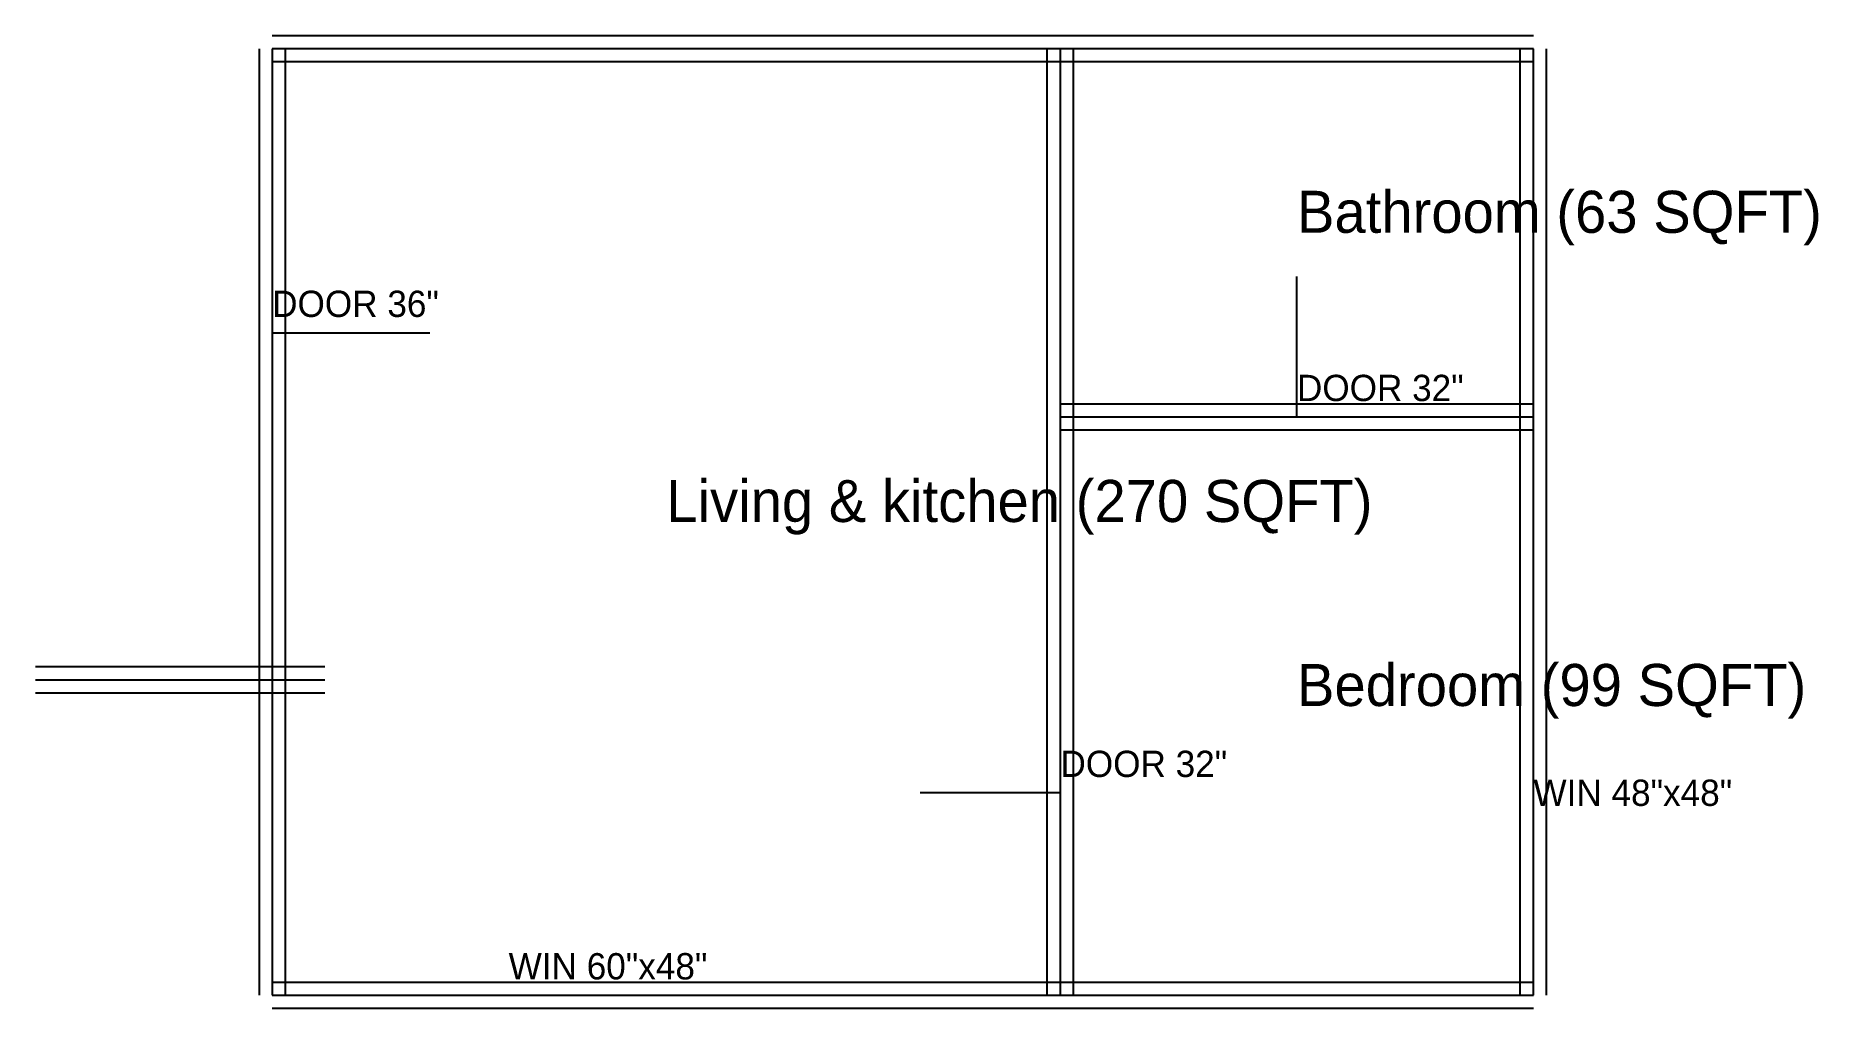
# Model space of a CAD drawing. Header units: feet. Extents: x -16.5 to 17.4, y -9.2 to 9.2.
import ezdxf

# ---------------------------------------------------------------- set-up
doc = ezdxf.new("R2010")
doc.units = ezdxf.units.FT

msp = doc.modelspace()

# ---------------------------------------------------------------- linework, layer by layer
at = {"layer": 'A-DOOR'}
for p, q in [((7.5, 2), (7.5, 4.667)), ((-12, 3.6), (-9, 3.6)), ((3, -5.15), (0.333, -5.15))]:
    msp.add_line(p, q, dxfattribs=at)
at = {"layer": 'A-GLAZ'}
for p, q in [((12, -7.7), (12, -3.7)), ((-10, -9), (-5, -9))]:
    msp.add_line(p, q, dxfattribs=at)
at = {"layer": 'A-WALL'}
for p, q in [((3, 9.25), (-12, 9.25)), ((12, 9.25), (3, 9.25)), ((-12.25, 9), (-12.25, -9)), ((3, 9), (-12, 9)), ((-12, 9), (-12, -9)), ((-11.75, 9), (-11.75, -9)), ((2.75, 2), (2.75, 9)), ((12, 9), (3, 9)), ((3, 2), (3, 9)), ((3.25, 2), (3.25, 9)), ((11.75, 2), (11.75, 9)), ((12, 2), (12, 9)), ((12.25, 2), (12.25, 9)), ((3, 8.75), (-12, 8.75)), ((12, 8.75), (3, 8.75)), ((3, 2.25), (12, 2.25)), ((2.75, -9), (2.75, 2)), ((3, -9), (3, 2)), ((3, 2), (12, 2)), ((3, 1.75), (12, 1.75)), ((3.25, -9), (3.25, 2)), ((11.75, -9), (11.75, 2)), ((12, -9), (12, 2)), ((12.25, -9), (12.25, 2)), ((-16.5, -2.75), (-11, -2.75)), ((-16.5, -3), (-11, -3)), ((-16.5, -3.25), (-11, -3.25)), ((-12, -8.75), (3, -8.75)), ((3, -8.75), (12, -8.75)), ((-12, -9), (3, -9)), ((3, -9), (12, -9)), ((-12, -9.25), (3, -9.25)), ((3, -9.25), (12, -9.25))]:
    msp.add_line(p, q, dxfattribs=at)

# ---------------------------------------------------------------- texts
at = {"layer": 'A-AREA-IDEN'}
for s, p in [('Bathroom (63 SQFT)', (7.5, 5.5)), ('Living & kitchen (270 SQFT)', (-4.5, 0)), ('Bedroom (99 SQFT)', (7.5, -3.5))]:
    msp.add_text(s, height=0.8, dxfattribs=at).set_placement(p)
at = {"layer": 'A-DOOR'}
for s, p in [('DOOR 36"', (-12, 3.9)), ('DOOR 32"', (7.5, 2.3)), ('DOOR 32"', (3, -4.85))]:
    msp.add_text(s, height=0.5, dxfattribs=at).set_placement(p)
at = {"layer": 'A-GLAZ'}
for s, p in [('WIN 48"x48"', (12, -5.4)), ('WIN 60"x48"', (-7.5, -8.7))]:
    msp.add_text(s, height=0.5, dxfattribs=at).set_placement(p)

doc.saveas('drawing.dxf')
